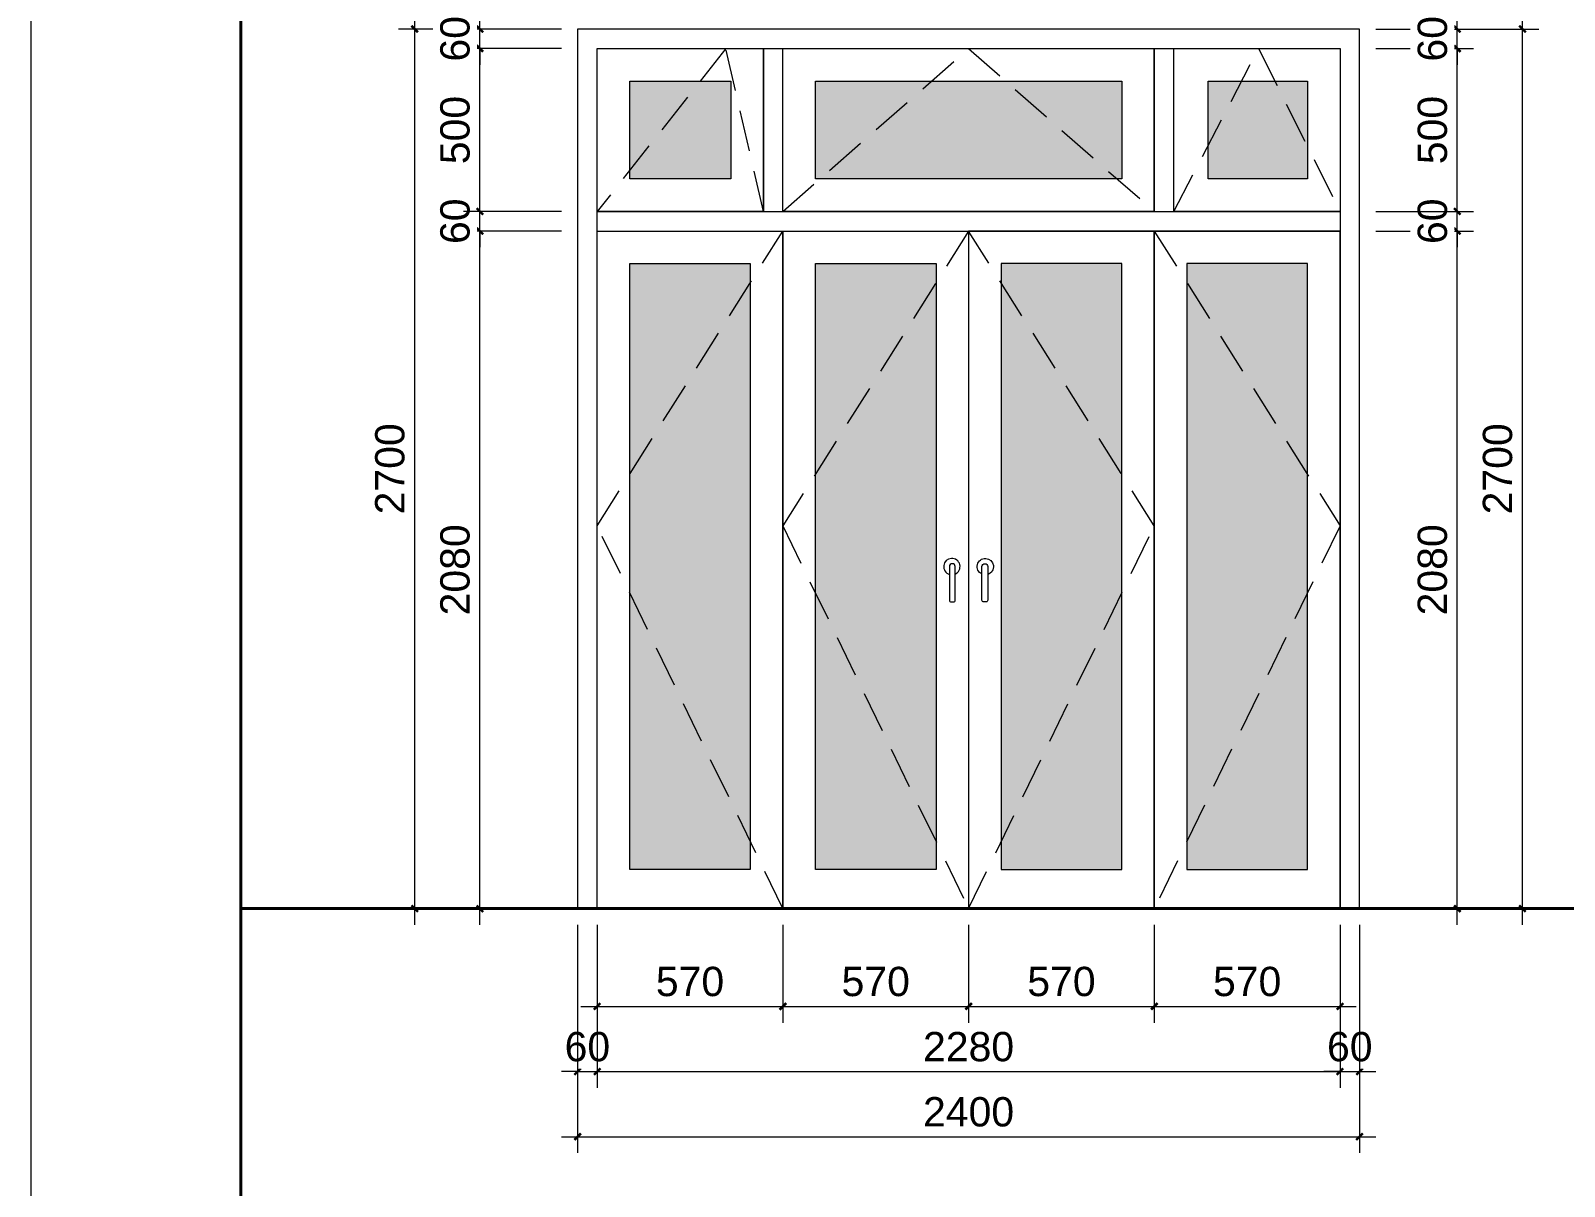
# Model space of a CAD drawing. Header units: inches. Extents: x 921646 to 2157952, y -92667 to 262089.
# Drawn here: x 1961716 to 1966423, y -20087 to -16539 of the extents above; entities that cross this region are included whole.
import ezdxf

# ---------------------------------------------------------------- set-up
doc = ezdxf.new("R2010")
doc.units = ezdxf.units.IN
doc.header["$MEASUREMENT"] = 0
doc.linetypes.add('HIDDEN', pattern=[9.525, 6.35, -3.175])
doc.layers.get('DEFPOINTS').update_dxf_attribs({"lineweight": 9})
for name, color, linetype, lineweight in [('11 CUA', 42, 'Continuous', 15), ('14 KHUAT', 106, 'HIDDEN', 13), ('4 TUONG', 255, 'Continuous', 40), ('Cp Net Manh 0.15', 8, 'Continuous', 15), ('Cp Net Thep 0.40', 2, 'Continuous', 40), ('dim', 252, 'Continuous', 9), ('HATCH', 244, 'Continuous', 0)]:
    doc.layers.add(name, color=color, linetype=linetype, lineweight=lineweight)
doc.styles.add('CHU', font='arial.ttf')
doc.dimstyles.new('VJC100', dxfattribs={"dimscale": 1.2, "dimtxt": 200, "dimasz": 100, "dimexe": 100, "dimexo": 0, "dimgap": 60, "dimtad": 1, "dimdec": 0, "dimlfac": -1, "dimzin": 9, "dimdsep": 46, "dimtxsty": 'CHU', "dimblk": 'ARCHTICK', "dimcen": 0.9, "dimdle": 100, "dimclrd": 251, "dimclre": 251, "dimclrt": 3, "dimadec": 0, "dimazin": 0, "dimtfac": 1, "dimtdec": 0, "dimtix": 1, "dimtmove": 2, "dimatfit": 3, "dimfxl": 500, "dimtolj": 1, "dimtzin": 0, "dimlwd": 13, "dimlwe": 9, "dimarcsym": 0})

# ---------------------------------------------------------------- blocks, each defined once
blk = doc.blocks.new('Khung Ht dep')
at = {"layer": 'Cp Net Thep 0.40', "color": 106, "flags": 128}
blk.add_lwpolyline([(30380.4, 21414.7), (30380.4, 1791.7), (3162.4, 1791.7), (3162.4, 21414.7)], close=True, dxfattribs=at)
at = {"layer": 'DEFPOINTS', "ltscale": 100}
blk.add_lwpolyline([(30430.4, 1691.7), (30430.4, 21514.7), (1912.4, 21514.7), (1912.4, 1691.7)], close=True, dxfattribs=at)
blk = doc.blocks.new('_ArchTick')
at = {"layer": 'dim', "const_width": 0.15}
blk.add_lwpolyline([(0.2, 0.2), (-0.2, -0.2)], dxfattribs=at)
blk = doc.blocks.new('*D844')
at = {"layer": 'DEFPOINTS', "color": 0, "transparency": 16777216}
for p in [(1963094.7, -17154.4), (1963394.7, -17154.4), (1963394.7, -19234.4)]:
    blk.add_point(p, dxfattribs=at)
at = {"layer": 'dim', "color": 251, "lineweight": 13, "transparency": 16777216}
blk.add_line((1963094.7, -19284.4), (1963094.7, -17104.4), dxfattribs=at)
at = {"layer": 'dim', "color": 251, "lineweight": 9, "transparency": 16777216}
for p, q in [((1963344.7, -17154.4), (1963044.7, -17154.4)), ((1963344.7, -19234.4), (1963044.7, -19234.4))]:
    blk.add_line(p, q, dxfattribs=at)
at = {"layer": 'dim', "color": 251, "lineweight": 13, "transparency": 16777216, "xscale": 50, "yscale": 50, "zscale": 50}
for p, rotation in [((1963094.7, -17154.4), 90), ((1963094.7, -19234.4), 270)]:
    blk.add_blockref('_ArchTick', p, dxfattribs=dict(at, rotation=rotation))
at = {"layer": 'dim', "color": 3, "transparency": 16777216, "insert": (1963018.7, -18194.4), "char_height": 90, "attachment_point": 5, "rotation": 90, "style": 'CHU', "bg_fill": 3, "box_fill_scale": 1.25, "bg_fill_color": 9, "bg_fill_true_color": 13158600, "bg_fill_transparency": 0}
blk.add_mtext('\\A1;2080', dxfattribs=at)
blk = doc.blocks.new('*D845')
at = {"layer": 'DEFPOINTS', "color": 0, "transparency": 16777216}
for p in [(1963394.7, -17094.4), (1963394.7, -17154.4)]:
    blk.add_point(p, dxfattribs=at)
at = {"layer": 'dim', "color": 251, "lineweight": 13, "transparency": 16777216}
for p, q in [((1963094.7, -17094.4), (1963094.7, -17044.4)), ((1963094.7, -17154.4), (1963094.7, -17094.4)), ((1963094.7, -17154.4), (1963094.7, -17204.4))]:
    blk.add_line(p, q, dxfattribs=at)
at = {"layer": 'dim', "color": 251, "lineweight": 9, "transparency": 16777216}
for p, q in [((1963344.7, -17094.4), (1963044.7, -17094.4)), ((1963344.7, -17154.4), (1963044.7, -17154.4))]:
    blk.add_line(p, q, dxfattribs=at)
at = {"layer": 'dim', "color": 251, "lineweight": 13, "transparency": 16777216, "xscale": 50, "yscale": 50, "zscale": 50}
for p, rotation in [((1963094.7, -17094.4), 270), ((1963094.7, -17154.4), 90)]:
    blk.add_blockref('_ArchTick', p, dxfattribs=dict(at, rotation=rotation))
at = {"layer": 'dim', "color": 3, "transparency": 16777216, "insert": (1963018.7, -17124.4), "char_height": 90, "attachment_point": 5, "rotation": 90, "style": 'CHU', "bg_fill": 3, "box_fill_scale": 1.25, "bg_fill_color": 9, "bg_fill_true_color": 13158600, "bg_fill_transparency": 0}
blk.add_mtext('\\A1;60', dxfattribs=at)
at = {"layer": 'DEFPOINTS', "color": 0, "transparency": 16777216}
blk.add_point((1963094.7, -17094.4), dxfattribs=at)
blk = doc.blocks.new('*D846')
at = {"layer": 'DEFPOINTS', "color": 0, "transparency": 16777216}
for p in [(1963094.7, -16594.4), (1963394.7, -16594.4), (1963394.7, -17094.4)]:
    blk.add_point(p, dxfattribs=at)
at = {"layer": 'dim', "color": 251, "lineweight": 13, "transparency": 16777216}
blk.add_line((1963094.7, -17144.4), (1963094.7, -16544.4), dxfattribs=at)
at = {"layer": 'dim', "color": 251, "lineweight": 9, "transparency": 16777216}
for p, q in [((1963344.7, -16594.4), (1963044.7, -16594.4)), ((1963344.7, -17094.4), (1963044.7, -17094.4))]:
    blk.add_line(p, q, dxfattribs=at)
at = {"layer": 'dim', "color": 251, "lineweight": 13, "transparency": 16777216, "xscale": 50, "yscale": 50, "zscale": 50}
for p, rotation in [((1963094.7, -16594.4), 90), ((1963094.7, -17094.4), 270)]:
    blk.add_blockref('_ArchTick', p, dxfattribs=dict(at, rotation=rotation))
at = {"layer": 'dim', "color": 3, "transparency": 16777216, "insert": (1963018.7, -16844.4), "char_height": 90, "attachment_point": 5, "rotation": 90, "style": 'CHU', "bg_fill": 3, "box_fill_scale": 1.25, "bg_fill_color": 9, "bg_fill_true_color": 13158600, "bg_fill_transparency": 0}
blk.add_mtext('\\A1;500', dxfattribs=at)
blk = doc.blocks.new('*D847')
at = {"layer": 'DEFPOINTS', "color": 0, "transparency": 16777216}
for p in [(1962894.7, -16534.4), (1963394.7, -16534.4), (1963394.7, -19234.4)]:
    blk.add_point(p, dxfattribs=at)
at = {"layer": 'dim', "color": 251, "lineweight": 13, "transparency": 16777216}
blk.add_line((1962894.7, -19284.4), (1962894.7, -16484.4), dxfattribs=at)
at = {"layer": 'dim', "color": 251, "lineweight": 9, "transparency": 16777216}
for p, q in [((1963344.7, -16534.4), (1962844.7, -16534.4)), ((1963344.7, -19234.4), (1962844.7, -19234.4))]:
    blk.add_line(p, q, dxfattribs=at)
at = {"layer": 'dim', "color": 251, "lineweight": 13, "transparency": 16777216, "xscale": 50, "yscale": 50, "zscale": 50}
for p, rotation in [((1962894.7, -16534.4), 90), ((1962894.7, -19234.4), 270)]:
    blk.add_blockref('_ArchTick', p, dxfattribs=dict(at, rotation=rotation))
at = {"layer": 'dim', "color": 3, "transparency": 16777216, "insert": (1962818.7, -17884.4), "char_height": 90, "attachment_point": 5, "rotation": 90, "style": 'CHU', "bg_fill": 3, "box_fill_scale": 1.25, "bg_fill_color": 9, "bg_fill_true_color": 13158600, "bg_fill_transparency": 0}
blk.add_mtext('\\A1;2700', dxfattribs=at)
blk = doc.blocks.new('*D848')
at = {"layer": 'DEFPOINTS', "color": 0, "transparency": 16777216}
for p in [(1963394.7, -19234.4), (1963454.7, -19234.4)]:
    blk.add_point(p, dxfattribs=at)
at = {"layer": 'dim', "color": 251, "lineweight": 9, "transparency": 16777216}
for p, q in [((1963394.7, -19284.4), (1963394.7, -19784.4)), ((1963454.7, -19284.4), (1963454.7, -19784.4))]:
    blk.add_line(p, q, dxfattribs=at)
at = {"layer": 'dim', "color": 251, "lineweight": 13, "transparency": 16777216}
for p, q in [((1963394.7, -19734.4), (1963344.7, -19734.4)), ((1963394.7, -19734.4), (1963454.7, -19734.4)), ((1963454.7, -19734.4), (1963504.7, -19734.4))]:
    blk.add_line(p, q, dxfattribs=at)
at = {"layer": 'dim', "color": 251, "lineweight": 13, "transparency": 16777216, "xscale": 50, "yscale": 50, "zscale": 50}
blk.add_blockref('_ArchTick', (1963394.7, -19734.4), dxfattribs=at)
at = {"layer": 'dim', "color": 251, "lineweight": 13, "transparency": 16777216, "xscale": 50, "yscale": 50, "zscale": 50, "rotation": 180}
blk.add_blockref('_ArchTick', (1963454.7, -19734.4), dxfattribs=at)
at = {"layer": 'dim', "color": 3, "transparency": 16777216, "insert": (1963424.7, -19658.5), "char_height": 90, "attachment_point": 5, "style": 'CHU', "bg_fill": 3, "box_fill_scale": 1.25, "bg_fill_color": 9, "bg_fill_true_color": 13158600, "bg_fill_transparency": 0}
blk.add_mtext('\\A1;60', dxfattribs=at)
at = {"layer": 'DEFPOINTS', "color": 0, "transparency": 16777216}
blk.add_point((1963454.7, -19734.4), dxfattribs=at)
blk = doc.blocks.new('*D849')
at = {"layer": 'DEFPOINTS', "color": 0, "transparency": 16777216}
for p in [(1963454.7, -19234.4), (1964024.7, -19234.4), (1964024.7, -19534.4)]:
    blk.add_point(p, dxfattribs=at)
at = {"layer": 'dim', "color": 251, "lineweight": 9, "transparency": 16777216}
for p, q in [((1963454.7, -19284.4), (1963454.7, -19584.4)), ((1964024.7, -19284.4), (1964024.7, -19584.4))]:
    blk.add_line(p, q, dxfattribs=at)
at = {"layer": 'dim', "color": 251, "lineweight": 13, "transparency": 16777216}
blk.add_line((1963404.7, -19534.4), (1964074.7, -19534.4), dxfattribs=at)
at = {"layer": 'dim', "color": 251, "lineweight": 13, "transparency": 16777216, "xscale": 50, "yscale": 50, "zscale": 50, "rotation": 180}
blk.add_blockref('_ArchTick', (1963454.7, -19534.4), dxfattribs=at)
at = {"layer": 'dim', "color": 251, "lineweight": 13, "transparency": 16777216, "xscale": 50, "yscale": 50, "zscale": 50}
blk.add_blockref('_ArchTick', (1964024.7, -19534.4), dxfattribs=at)
at = {"layer": 'dim', "color": 3, "transparency": 16777216, "insert": (1963739.7, -19458.5), "char_height": 90, "attachment_point": 5, "style": 'CHU', "bg_fill": 3, "box_fill_scale": 1.25, "bg_fill_color": 9, "bg_fill_true_color": 13158600, "bg_fill_transparency": 0}
blk.add_mtext('\\A1;570', dxfattribs=at)
blk = doc.blocks.new('*D850')
at = {"layer": 'DEFPOINTS', "color": 0, "transparency": 16777216}
for p in [(1964024.7, -19234.4), (1964594.7, -19234.4), (1964594.7, -19534.4)]:
    blk.add_point(p, dxfattribs=at)
at = {"layer": 'dim', "color": 251, "lineweight": 9, "transparency": 16777216}
for p, q in [((1964024.7, -19284.4), (1964024.7, -19584.4)), ((1964594.7, -19284.4), (1964594.7, -19584.4))]:
    blk.add_line(p, q, dxfattribs=at)
at = {"layer": 'dim', "color": 251, "lineweight": 13, "transparency": 16777216}
blk.add_line((1963974.7, -19534.4), (1964644.7, -19534.4), dxfattribs=at)
at = {"layer": 'dim', "color": 251, "lineweight": 13, "transparency": 16777216, "xscale": 50, "yscale": 50, "zscale": 50, "rotation": 180}
blk.add_blockref('_ArchTick', (1964024.7, -19534.4), dxfattribs=at)
at = {"layer": 'dim', "color": 251, "lineweight": 13, "transparency": 16777216, "xscale": 50, "yscale": 50, "zscale": 50}
blk.add_blockref('_ArchTick', (1964594.7, -19534.4), dxfattribs=at)
at = {"layer": 'dim', "color": 3, "transparency": 16777216, "insert": (1964309.7, -19458.5), "char_height": 90, "attachment_point": 5, "style": 'CHU', "bg_fill": 3, "box_fill_scale": 1.25, "bg_fill_color": 9, "bg_fill_true_color": 13158600, "bg_fill_transparency": 0}
blk.add_mtext('\\A1;570', dxfattribs=at)
blk = doc.blocks.new('*D851')
at = {"layer": 'DEFPOINTS', "color": 0, "transparency": 16777216}
for p in [(1964594.7, -19234.4), (1965164.7, -19234.4), (1965164.7, -19534.4)]:
    blk.add_point(p, dxfattribs=at)
at = {"layer": 'dim', "color": 251, "lineweight": 9, "transparency": 16777216}
for p, q in [((1964594.7, -19284.4), (1964594.7, -19584.4)), ((1965164.7, -19284.4), (1965164.7, -19584.4))]:
    blk.add_line(p, q, dxfattribs=at)
at = {"layer": 'dim', "color": 251, "lineweight": 13, "transparency": 16777216}
blk.add_line((1964544.7, -19534.4), (1965214.7, -19534.4), dxfattribs=at)
at = {"layer": 'dim', "color": 251, "lineweight": 13, "transparency": 16777216, "xscale": 50, "yscale": 50, "zscale": 50, "rotation": 180}
blk.add_blockref('_ArchTick', (1964594.7, -19534.4), dxfattribs=at)
at = {"layer": 'dim', "color": 251, "lineweight": 13, "transparency": 16777216, "xscale": 50, "yscale": 50, "zscale": 50}
blk.add_blockref('_ArchTick', (1965164.7, -19534.4), dxfattribs=at)
at = {"layer": 'dim', "color": 3, "transparency": 16777216, "insert": (1964879.7, -19458.5), "char_height": 90, "attachment_point": 5, "style": 'CHU', "bg_fill": 3, "box_fill_scale": 1.25, "bg_fill_color": 9, "bg_fill_true_color": 13158600, "bg_fill_transparency": 0}
blk.add_mtext('\\A1;570', dxfattribs=at)
blk = doc.blocks.new('*D852')
at = {"layer": 'DEFPOINTS', "color": 0, "transparency": 16777216}
for p in [(1965164.7, -19234.4), (1965734.7, -19234.4), (1965734.7, -19534.4)]:
    blk.add_point(p, dxfattribs=at)
at = {"layer": 'dim', "color": 251, "lineweight": 9, "transparency": 16777216}
for p, q in [((1965164.7, -19284.4), (1965164.7, -19584.4)), ((1965734.7, -19284.4), (1965734.7, -19584.4))]:
    blk.add_line(p, q, dxfattribs=at)
at = {"layer": 'dim', "color": 251, "lineweight": 13, "transparency": 16777216}
blk.add_line((1965114.7, -19534.4), (1965784.7, -19534.4), dxfattribs=at)
at = {"layer": 'dim', "color": 251, "lineweight": 13, "transparency": 16777216, "xscale": 50, "yscale": 50, "zscale": 50, "rotation": 180}
blk.add_blockref('_ArchTick', (1965164.7, -19534.4), dxfattribs=at)
at = {"layer": 'dim', "color": 251, "lineweight": 13, "transparency": 16777216, "xscale": 50, "yscale": 50, "zscale": 50}
blk.add_blockref('_ArchTick', (1965734.7, -19534.4), dxfattribs=at)
at = {"layer": 'dim', "color": 3, "transparency": 16777216, "insert": (1965449.7, -19458.5), "char_height": 90, "attachment_point": 5, "style": 'CHU', "bg_fill": 3, "box_fill_scale": 1.25, "bg_fill_color": 9, "bg_fill_true_color": 13158600, "bg_fill_transparency": 0}
blk.add_mtext('\\A1;570', dxfattribs=at)
blk = doc.blocks.new('*D853')
at = {"layer": 'DEFPOINTS', "color": 0, "transparency": 16777216}
for p in [(1965734.7, -19234.4), (1965794.7, -19234.4)]:
    blk.add_point(p, dxfattribs=at)
at = {"layer": 'dim', "color": 251, "lineweight": 9, "transparency": 16777216}
for p, q in [((1965734.7, -19284.4), (1965734.7, -19784.4)), ((1965794.7, -19284.4), (1965794.7, -19784.4))]:
    blk.add_line(p, q, dxfattribs=at)
at = {"layer": 'dim', "color": 251, "lineweight": 13, "transparency": 16777216}
for p, q in [((1965734.7, -19734.4), (1965684.7, -19734.4)), ((1965734.7, -19734.4), (1965794.7, -19734.4)), ((1965794.7, -19734.4), (1965844.7, -19734.4))]:
    blk.add_line(p, q, dxfattribs=at)
at = {"layer": 'dim', "color": 251, "lineweight": 13, "transparency": 16777216, "xscale": 50, "yscale": 50, "zscale": 50}
blk.add_blockref('_ArchTick', (1965734.7, -19734.4), dxfattribs=at)
at = {"layer": 'dim', "color": 251, "lineweight": 13, "transparency": 16777216, "xscale": 50, "yscale": 50, "zscale": 50, "rotation": 180}
blk.add_blockref('_ArchTick', (1965794.7, -19734.4), dxfattribs=at)
at = {"layer": 'dim', "color": 3, "transparency": 16777216, "insert": (1965764.7, -19658.5), "char_height": 90, "attachment_point": 5, "style": 'CHU', "bg_fill": 3, "box_fill_scale": 1.25, "bg_fill_color": 9, "bg_fill_true_color": 13158600, "bg_fill_transparency": 0}
blk.add_mtext('\\A1;60', dxfattribs=at)
at = {"layer": 'DEFPOINTS', "color": 0, "transparency": 16777216}
blk.add_point((1965794.7, -19734.4), dxfattribs=at)
blk = doc.blocks.new('*D854')
at = {"layer": 'DEFPOINTS', "color": 0, "transparency": 16777216}
for p in [(1963454.7, -19234.4), (1965734.7, -19234.4), (1965734.7, -19734.4)]:
    blk.add_point(p, dxfattribs=at)
at = {"layer": 'dim', "color": 251, "lineweight": 9, "transparency": 16777216}
for p, q in [((1963454.7, -19284.4), (1963454.7, -19784.4)), ((1965734.7, -19284.4), (1965734.7, -19784.4))]:
    blk.add_line(p, q, dxfattribs=at)
at = {"layer": 'dim', "color": 251, "lineweight": 13, "transparency": 16777216}
blk.add_line((1963404.7, -19734.4), (1965784.7, -19734.4), dxfattribs=at)
at = {"layer": 'dim', "color": 251, "lineweight": 13, "transparency": 16777216, "xscale": 50, "yscale": 50, "zscale": 50, "rotation": 180}
blk.add_blockref('_ArchTick', (1963454.7, -19734.4), dxfattribs=at)
at = {"layer": 'dim', "color": 251, "lineweight": 13, "transparency": 16777216, "xscale": 50, "yscale": 50, "zscale": 50}
blk.add_blockref('_ArchTick', (1965734.7, -19734.4), dxfattribs=at)
at = {"layer": 'dim', "color": 3, "transparency": 16777216, "insert": (1964594.7, -19658.5), "char_height": 90, "attachment_point": 5, "style": 'CHU', "bg_fill": 3, "box_fill_scale": 1.25, "bg_fill_color": 9, "bg_fill_true_color": 13158600, "bg_fill_transparency": 0}
blk.add_mtext('\\A1;2280', dxfattribs=at)
blk = doc.blocks.new('*D862')
at = {"layer": 'DEFPOINTS', "color": 0, "transparency": 16777216}
for p in [(1963394.7, -16534.4), (1963394.7, -16594.4)]:
    blk.add_point(p, dxfattribs=at)
at = {"layer": 'dim', "color": 251, "lineweight": 13, "transparency": 16777216}
for p, q in [((1963094.7, -16534.4), (1963094.7, -16484.4)), ((1963094.7, -16594.4), (1963094.7, -16534.4)), ((1963094.7, -16594.4), (1963094.7, -16644.4))]:
    blk.add_line(p, q, dxfattribs=at)
at = {"layer": 'dim', "color": 251, "lineweight": 9, "transparency": 16777216}
for p, q in [((1963344.7, -16534.4), (1963044.7, -16534.4)), ((1963344.7, -16594.4), (1963044.7, -16594.4))]:
    blk.add_line(p, q, dxfattribs=at)
at = {"layer": 'dim', "color": 251, "lineweight": 13, "transparency": 16777216, "xscale": 50, "yscale": 50, "zscale": 50}
for p, rotation in [((1963094.7, -16534.4), 270), ((1963094.7, -16594.4), 90)]:
    blk.add_blockref('_ArchTick', p, dxfattribs=dict(at, rotation=rotation))
at = {"layer": 'dim', "color": 3, "transparency": 16777216, "insert": (1963018.7, -16564.4), "char_height": 90, "attachment_point": 5, "rotation": 90, "style": 'CHU', "bg_fill": 3, "box_fill_scale": 1.25, "bg_fill_color": 9, "bg_fill_true_color": 13158600, "bg_fill_transparency": 0}
blk.add_mtext('\\A1;60', dxfattribs=at)
at = {"layer": 'DEFPOINTS', "color": 0, "transparency": 16777216}
blk.add_point((1963094.7, -16534.4), dxfattribs=at)
blk = doc.blocks.new('*D871')
at = {"layer": 'DEFPOINTS', "color": 0, "transparency": 16777216}
for p in [(1965794.7, -17154.4), (1966094.7, -17154.4), (1965794.7, -19234.4)]:
    blk.add_point(p, dxfattribs=at)
at = {"layer": 'dim', "color": 251, "lineweight": 13, "transparency": 16777216}
blk.add_line((1966094.7, -19284.4), (1966094.7, -17104.4), dxfattribs=at)
at = {"layer": 'dim', "color": 251, "lineweight": 9, "transparency": 16777216}
for p, q in [((1965844.7, -17154.4), (1966144.7, -17154.4)), ((1965844.7, -19234.4), (1966144.7, -19234.4))]:
    blk.add_line(p, q, dxfattribs=at)
at = {"layer": 'dim', "color": 251, "lineweight": 13, "transparency": 16777216, "xscale": 50, "yscale": 50, "zscale": 50}
for p, rotation in [((1966094.7, -17154.4), 90), ((1966094.7, -19234.4), 270)]:
    blk.add_blockref('_ArchTick', p, dxfattribs=dict(at, rotation=rotation))
at = {"layer": 'dim', "color": 3, "transparency": 16777216, "insert": (1966018.7, -18194.4), "char_height": 90, "attachment_point": 5, "rotation": 90, "style": 'CHU', "bg_fill": 3, "box_fill_scale": 1.25, "bg_fill_color": 9, "bg_fill_true_color": 13158600, "bg_fill_transparency": 0}
blk.add_mtext('\\A1;2080', dxfattribs=at)
blk = doc.blocks.new('*D872')
at = {"layer": 'DEFPOINTS', "color": 0, "transparency": 16777216}
for p in [(1965794.7, -17094.4), (1965794.7, -17154.4)]:
    blk.add_point(p, dxfattribs=at)
at = {"layer": 'dim', "color": 251, "lineweight": 13, "transparency": 16777216}
for p, q in [((1966094.7, -17094.4), (1966094.7, -17044.4)), ((1966094.7, -17154.4), (1966094.7, -17094.4)), ((1966094.7, -17154.4), (1966094.7, -17204.4))]:
    blk.add_line(p, q, dxfattribs=at)
at = {"layer": 'dim', "color": 251, "lineweight": 9, "transparency": 16777216}
for p, q in [((1965844.7, -17094.4), (1966144.7, -17094.4)), ((1965844.7, -17154.4), (1966144.7, -17154.4))]:
    blk.add_line(p, q, dxfattribs=at)
at = {"layer": 'dim', "color": 251, "lineweight": 13, "transparency": 16777216, "xscale": 50, "yscale": 50, "zscale": 50}
for p, rotation in [((1966094.7, -17094.4), 270), ((1966094.7, -17154.4), 90)]:
    blk.add_blockref('_ArchTick', p, dxfattribs=dict(at, rotation=rotation))
at = {"layer": 'dim', "color": 3, "transparency": 16777216, "insert": (1966018.7, -17124.4), "char_height": 90, "attachment_point": 5, "rotation": 90, "style": 'CHU', "bg_fill": 3, "box_fill_scale": 1.25, "bg_fill_color": 9, "bg_fill_true_color": 13158600, "bg_fill_transparency": 0}
blk.add_mtext('\\A1;60', dxfattribs=at)
at = {"layer": 'DEFPOINTS', "color": 0, "transparency": 16777216}
blk.add_point((1966094.7, -17094.4), dxfattribs=at)
blk = doc.blocks.new('*D873')
at = {"layer": 'DEFPOINTS', "color": 0, "transparency": 16777216}
for p in [(1965794.7, -16594.4), (1966094.7, -16594.4), (1965794.7, -17094.4)]:
    blk.add_point(p, dxfattribs=at)
at = {"layer": 'dim', "color": 251, "lineweight": 13, "transparency": 16777216}
blk.add_line((1966094.7, -17144.4), (1966094.7, -16544.4), dxfattribs=at)
at = {"layer": 'dim', "color": 251, "lineweight": 9, "transparency": 16777216}
for p, q in [((1965844.7, -16594.4), (1966144.7, -16594.4)), ((1965844.7, -17094.4), (1966144.7, -17094.4))]:
    blk.add_line(p, q, dxfattribs=at)
at = {"layer": 'dim', "color": 251, "lineweight": 13, "transparency": 16777216, "xscale": 50, "yscale": 50, "zscale": 50}
for p, rotation in [((1966094.7, -16594.4), 90), ((1966094.7, -17094.4), 270)]:
    blk.add_blockref('_ArchTick', p, dxfattribs=dict(at, rotation=rotation))
at = {"layer": 'dim', "color": 3, "transparency": 16777216, "insert": (1966018.7, -16844.4), "char_height": 90, "attachment_point": 5, "rotation": 90, "style": 'CHU', "bg_fill": 3, "box_fill_scale": 1.25, "bg_fill_color": 9, "bg_fill_true_color": 13158600, "bg_fill_transparency": 0}
blk.add_mtext('\\A1;500', dxfattribs=at)
blk = doc.blocks.new('*D874')
at = {"layer": 'DEFPOINTS', "color": 0, "transparency": 16777216}
for p in [(1965794.7, -16534.4), (1966294.7, -16534.4), (1965794.7, -19234.4)]:
    blk.add_point(p, dxfattribs=at)
at = {"layer": 'dim', "color": 251, "lineweight": 13, "transparency": 16777216}
blk.add_line((1966294.7, -19284.4), (1966294.7, -16484.4), dxfattribs=at)
at = {"layer": 'dim', "color": 251, "lineweight": 9, "transparency": 16777216}
for p, q in [((1965844.7, -16534.4), (1966344.7, -16534.4)), ((1965844.7, -19234.4), (1966344.7, -19234.4))]:
    blk.add_line(p, q, dxfattribs=at)
at = {"layer": 'dim', "color": 251, "lineweight": 13, "transparency": 16777216, "xscale": 50, "yscale": 50, "zscale": 50}
for p, rotation in [((1966294.7, -16534.4), 90), ((1966294.7, -19234.4), 270)]:
    blk.add_blockref('_ArchTick', p, dxfattribs=dict(at, rotation=rotation))
at = {"layer": 'dim', "color": 3, "transparency": 16777216, "insert": (1966218.7, -17884.4), "char_height": 90, "attachment_point": 5, "rotation": 90, "style": 'CHU', "bg_fill": 3, "box_fill_scale": 1.25, "bg_fill_color": 9, "bg_fill_true_color": 13158600, "bg_fill_transparency": 0}
blk.add_mtext('\\A1;2700', dxfattribs=at)
blk = doc.blocks.new('*D875')
at = {"layer": 'DEFPOINTS', "color": 0, "transparency": 16777216}
for p in [(1965794.7, -16534.4), (1965794.7, -16594.4)]:
    blk.add_point(p, dxfattribs=at)
at = {"layer": 'dim', "color": 251, "lineweight": 13, "transparency": 16777216}
for p, q in [((1966094.7, -16534.4), (1966094.7, -16484.4)), ((1966094.7, -16594.4), (1966094.7, -16534.4)), ((1966094.7, -16594.4), (1966094.7, -16644.4))]:
    blk.add_line(p, q, dxfattribs=at)
at = {"layer": 'dim', "color": 251, "lineweight": 9, "transparency": 16777216}
for p, q in [((1965844.7, -16534.4), (1966144.7, -16534.4)), ((1965844.7, -16594.4), (1966144.7, -16594.4))]:
    blk.add_line(p, q, dxfattribs=at)
at = {"layer": 'dim', "color": 251, "lineweight": 13, "transparency": 16777216, "xscale": 50, "yscale": 50, "zscale": 50}
for p, rotation in [((1966094.7, -16534.4), 270), ((1966094.7, -16594.4), 90)]:
    blk.add_blockref('_ArchTick', p, dxfattribs=dict(at, rotation=rotation))
at = {"layer": 'dim', "color": 3, "transparency": 16777216, "insert": (1966018.7, -16564.4), "char_height": 90, "attachment_point": 5, "rotation": 90, "style": 'CHU', "bg_fill": 3, "box_fill_scale": 1.25, "bg_fill_color": 9, "bg_fill_true_color": 13158600, "bg_fill_transparency": 0}
blk.add_mtext('\\A1;60', dxfattribs=at)
at = {"layer": 'DEFPOINTS', "color": 0, "transparency": 16777216}
blk.add_point((1966094.7, -16534.4), dxfattribs=at)
blk = doc.blocks.new('*D876')
at = {"layer": 'DEFPOINTS', "color": 0, "transparency": 16777216}
for p in [(1963394.7, -19234.4), (1965794.7, -19234.4), (1965794.7, -19934.4)]:
    blk.add_point(p, dxfattribs=at)
at = {"layer": 'dim', "color": 251, "lineweight": 9, "transparency": 16777216}
for p, q in [((1963394.7, -19284.4), (1963394.7, -19984.4)), ((1965794.7, -19284.4), (1965794.7, -19984.4))]:
    blk.add_line(p, q, dxfattribs=at)
at = {"layer": 'dim', "color": 251, "lineweight": 13, "transparency": 16777216}
blk.add_line((1963344.7, -19934.4), (1965844.7, -19934.4), dxfattribs=at)
at = {"layer": 'dim', "color": 251, "lineweight": 13, "transparency": 16777216, "xscale": 50, "yscale": 50, "zscale": 50, "rotation": 180}
blk.add_blockref('_ArchTick', (1963394.7, -19934.4), dxfattribs=at)
at = {"layer": 'dim', "color": 251, "lineweight": 13, "transparency": 16777216, "xscale": 50, "yscale": 50, "zscale": 50}
blk.add_blockref('_ArchTick', (1965794.7, -19934.4), dxfattribs=at)
at = {"layer": 'dim', "color": 3, "transparency": 16777216, "insert": (1964594.7, -19858.5), "char_height": 90, "attachment_point": 5, "style": 'CHU', "bg_fill": 3, "box_fill_scale": 1.25, "bg_fill_color": 9, "bg_fill_true_color": 13158600, "bg_fill_transparency": 0}
blk.add_mtext('\\A1;2400', dxfattribs=at)

msp = doc.modelspace()

# ---------------------------------------------------------------- hatches: boundary and pattern name
at = {"layer": 'HATCH'}
h = msp.add_hatch(dxfattribs=at)
h.set_pattern_fill('AR-SAND', color=256, scale=0.7, angle=45)
h.set_pattern_definition([(82.5, (1968136.26, 217920.155), (-25.0166944, 23.4327442), [0, -27.0256, 0, -30.226, 0, -28.8925]), (52.5, (1968136.26, 217920.155), (-13.230765, 57.7313), [0, -14.5796, 0, -24.3586, 0, -9.3345]), (12.5, (1968120.797, 217904.69), (39.0809878, 39.223262), [0, -8.89, 0, -32.004, 0, -41.783]), (2.5, (1968120.797, 217904.69), (26.759678, 48.828555), [0, -4.445, 0, -20.9804, 0, -24.003])])
h.paths.add_polyline_path([(1965329.7, -16694.4), (1965634.7, -16694.4), (1965634.7, -16994.4), (1965329.7, -16994.4)])
h.paths.add_polyline_path([(1964124.7, -16694.4), (1965064.7, -16694.4), (1965064.7, -16994.4), (1964124.7, -16994.4)])
h.paths.add_polyline_path([(1963554.7, -16694.4), (1963864.7, -16694.4), (1963864.7, -16994.4), (1963554.7, -16994.4)])
h.paths.add_polyline_path([(1963554.7, -17254.4), (1963924.7, -17254.4), (1963924.7, -19114.4), (1963554.7, -19114.4)])
h.paths.add_polyline_path([(1964124.7, -17254.4), (1964494.7, -17254.4), (1964494.7, -19114.4), (1964124.7, -19114.4)])
h.paths.add_polyline_path([(1965064.7, -17254.4), (1964694.7, -17254.4), (1964694.7, -19114.4), (1965064.7, -19114.4)])
h.paths.add_polyline_path([(1965634.7, -17254.4), (1965264.7, -17254.4), (1965264.7, -19114.4), (1965634.7, -19114.4)])

# ---------------------------------------------------------------- linework, layer by layer
at = {"layer": '11 CUA'}
for points in [[(1965734.7, -19234.4), (1965794.7, -19234.4), (1965794.7, -16534.4), (1963394.7, -16534.4), (1963394.7, -19234.4), (1963454.7, -19234.4), (1963454.7, -16594.4), (1965734.7, -16594.4)], [(1963454.7, -16594.4), (1963964.7, -16594.4), (1963964.7, -17094.4), (1963454.7, -17094.4)], [(1964024.7, -16594.4), (1965164.7, -16594.4), (1965164.7, -17094.4), (1964024.7, -17094.4)], [(1965224.7, -16594.4), (1965734.7, -16594.4), (1965734.7, -17094.4), (1965224.7, -17094.4)], [(1963554.7, -16694.4), (1963864.7, -16694.4), (1963864.7, -16994.4), (1963554.7, -16994.4)], [(1964124.7, -16694.4), (1965064.7, -16694.4), (1965064.7, -16994.4), (1964124.7, -16994.4)], [(1965329.7, -16694.4), (1965634.7, -16694.4), (1965634.7, -16994.4), (1965329.7, -16994.4)], [(1963454.7, -17154.4), (1964024.7, -17154.4), (1964024.7, -19234.4), (1963454.7, -19234.4)], [(1964024.7, -17154.4), (1964594.7, -17154.4), (1964594.7, -19234.4), (1964024.7, -19234.4)], [(1965164.7, -17154.4), (1964594.7, -17154.4), (1964594.7, -19234.4), (1965164.7, -19234.4)], [(1965734.7, -17154.4), (1965164.7, -17154.4), (1965164.7, -19234.4), (1965734.7, -19234.4)], [(1963554.7, -17254.4), (1963924.7, -17254.4), (1963924.7, -19114.4), (1963554.7, -19114.4)], [(1964124.7, -17254.4), (1964494.7, -17254.4), (1964494.7, -19114.4), (1964124.7, -19114.4)], [(1965064.7, -17254.4), (1964694.7, -17254.4), (1964694.7, -19114.4), (1965064.7, -19114.4)], [(1965634.7, -17254.4), (1965264.7, -17254.4), (1965264.7, -19114.4), (1965634.7, -19114.4)]]:
    msp.add_lwpolyline(points, close=True, dxfattribs=at)
for points in [[(1963964.7, -17094.4), (1963964.7, -16594.4)], [(1964024.7, -17094.4), (1964024.7, -16594.4)], [(1965164.7, -17094.4), (1965164.7, -16594.4)], [(1965224.7, -17094.4), (1965224.7, -16594.4)], [(1963454.7, -17094.4), (1965734.7, -17094.4)], [(1963454.7, -17154.4), (1965734.7, -17154.4)], [(1963454.7, -19234.4), (1964024.7, -19234.4)], [(1964024.7, -19234.4), (1964594.7, -19234.4)], [(1965164.7, -19234.4), (1964594.7, -19234.4)], [(1965734.7, -19234.4), (1965164.7, -19234.4)]]:
    msp.add_lwpolyline(points, dxfattribs=at)
for points in [[(1964553.6, -18207.2, 5.434878), (1964535.8, -18208.2)], [(1964635.8, -18207.2, -5.434878), (1964653.6, -18208.2)]]:
    msp.add_lwpolyline(points, format="xyb", dxfattribs=at)
for points in [[(1964541, -18293), (1964548.3, -18293, 0.414214), (1964553.6, -18287.8), (1964553.6, -18184.4, 1), (1964535.8, -18184.4), (1964535.8, -18287.8, 0.414214)], [(1964648.3, -18293), (1964641, -18293, -0.414214), (1964635.8, -18287.8), (1964635.8, -18184.4, -1), (1964653.6, -18184.4), (1964653.6, -18287.8, -0.414214)]]:
    msp.add_lwpolyline(points, format="xyb", close=True, dxfattribs=at)
at = {"layer": '14 KHUAT', "ltscale": 20}
for points in [[(1963964.7, -17094.4), (1963849.7, -16594.4), (1963454.7, -17094.4)], [(1964024.7, -17094.4), (1964594.7, -16594.4), (1965164.7, -17094.4)], [(1965224.7, -17094.4), (1965484.7, -16594.4), (1965734.7, -17094.4)], [(1964024.7, -19234.4), (1963454.7, -18059.4), (1964024.7, -17154.4)], [(1964594.7, -17154.4), (1964024.7, -18059.4), (1964594.7, -19234.4), (1965164.7, -18059.4), (1964594.7, -17154.4)], [(1965164.7, -17154.4), (1965734.7, -18059.4), (1965164.7, -19234.4)]]:
    msp.add_lwpolyline(points, dxfattribs=at)
at = {"layer": '4 TUONG'}
msp.add_lwpolyline([(1962361, -19234.4), (1976407.2, -19234.4)], dxfattribs=at)

# ---------------------------------------------------------------- block references
at = {"layer": 'Cp Net Manh 0.15', "xscale": 0.5160658647642057, "yscale": 0.5160658647642057, "zscale": 0.5160658647642057}
msp.add_blockref('Khung Ht dep', (1960729, -25278.5), dxfattribs=at)

# ---------------------------------------------------------------- next in the draw order: dimensions: what is measured, and where the dimension line sits
at = {"layer": 'dim'}
dim = msp.add_linear_dim(base=(1963094.7, -17154.4), p1=(1963394.7, -19234.4), p2=(1963394.7, -17154.4), angle=90, dimstyle='VJC100', override={"dimscale": 0.5, "dimtxt": 180, "dimexo": 100, "dimtfill": 1}, dxfattribs=at)
dim.commit()
dim.dimension.update_dxf_attribs({"geometry": '*D844', "text_midpoint": (1963018.7, -18194.4)})

# ---------------------------------------------------------------- next in the draw order: dimensions: what is measured, and where the dimension line sits
dim = msp.add_linear_dim(base=(1963094.7, -17094.4), p1=(1963394.7, -17154.4), p2=(1963394.7, -17094.4), angle=90, dimstyle='VJC100', override={"dimscale": 0.5, "dimtxt": 180, "dimexo": 100, "dimtfill": 1}, dxfattribs=at)
dim.commit()
dim.dimension.update_dxf_attribs({"geometry": '*D845', "text_midpoint": (1963018.7, -17124.4)})

# ---------------------------------------------------------------- next in the draw order: dimensions: what is measured, and where the dimension line sits
dim = msp.add_linear_dim(base=(1963094.7, -16594.4), p1=(1963394.7, -17094.4), p2=(1963394.7, -16594.4), angle=90, dimstyle='VJC100', override={"dimscale": 0.5, "dimtxt": 180, "dimexo": 100, "dimtfill": 1}, dxfattribs=at)
dim.commit()
dim.dimension.update_dxf_attribs({"geometry": '*D846', "text_midpoint": (1963018.7, -16844.4)})

# ---------------------------------------------------------------- next in the draw order: dimensions: what is measured, and where the dimension line sits
dim = msp.add_linear_dim(base=(1962894.7, -16534.4), p1=(1963394.7, -19234.4), p2=(1963394.7, -16534.4), angle=90, dimstyle='VJC100', override={"dimscale": 0.5, "dimtxt": 180, "dimexo": 100, "dimtfill": 1}, dxfattribs=at)
dim.commit()
dim.dimension.update_dxf_attribs({"geometry": '*D847', "text_midpoint": (1962818.7, -17884.4)})

# ---------------------------------------------------------------- next in the draw order: dimensions: what is measured, and where the dimension line sits
dim = msp.add_linear_dim(base=(1963094.7, -16534.4), p1=(1963394.7, -16594.4), p2=(1963394.7, -16534.4), angle=90, dimstyle='VJC100', override={"dimscale": 0.5, "dimtxt": 180, "dimexo": 100, "dimtfill": 1}, dxfattribs=at)
dim.commit()
dim.dimension.update_dxf_attribs({"geometry": '*D862', "text_midpoint": (1963018.7, -16564.4)})
dim = msp.add_linear_dim(base=(1963454.7, -19734.4), p1=(1963394.7, -19234.4), p2=(1963454.7, -19234.4), dimstyle='VJC100', override={"dimscale": 0.5, "dimtxt": 180, "dimexo": 100, "dimtfill": 1}, dxfattribs=at)
dim.commit()
dim.dimension.update_dxf_attribs({"geometry": '*D848', "text_midpoint": (1963424.7, -19658.5)})

# ---------------------------------------------------------------- next in the draw order: dimensions: what is measured, and where the dimension line sits
dim = msp.add_linear_dim(base=(1964024.7, -19534.4), p1=(1963454.7, -19234.4), p2=(1964024.7, -19234.4), dimstyle='VJC100', override={"dimscale": 0.5, "dimtxt": 180, "dimexo": 100, "dimtfill": 1}, dxfattribs=at)
dim.commit()
dim.dimension.update_dxf_attribs({"geometry": '*D849', "text_midpoint": (1963739.7, -19458.5)})

# ---------------------------------------------------------------- next in the draw order: dimensions: what is measured, and where the dimension line sits
dim = msp.add_linear_dim(base=(1964594.7, -19534.4), p1=(1964024.7, -19234.4), p2=(1964594.7, -19234.4), dimstyle='VJC100', override={"dimscale": 0.5, "dimtxt": 180, "dimexo": 100, "dimtfill": 1}, dxfattribs=at)
dim.commit()
dim.dimension.update_dxf_attribs({"geometry": '*D850', "text_midpoint": (1964309.7, -19458.5)})

# ---------------------------------------------------------------- next in the draw order: dimensions: what is measured, and where the dimension line sits
dim = msp.add_linear_dim(base=(1965164.7, -19534.4), p1=(1964594.7, -19234.4), p2=(1965164.7, -19234.4), dimstyle='VJC100', override={"dimscale": 0.5, "dimtxt": 180, "dimexo": 100, "dimtfill": 1}, dxfattribs=at)
dim.commit()
dim.dimension.update_dxf_attribs({"geometry": '*D851', "text_midpoint": (1964879.7, -19458.5)})

# ---------------------------------------------------------------- next in the draw order: dimensions: what is measured, and where the dimension line sits
dim = msp.add_linear_dim(base=(1965734.7, -19534.4), p1=(1965164.7, -19234.4), p2=(1965734.7, -19234.4), dimstyle='VJC100', override={"dimscale": 0.5, "dimtxt": 180, "dimexo": 100, "dimtfill": 1}, dxfattribs=at)
dim.commit()
dim.dimension.update_dxf_attribs({"geometry": '*D852', "text_midpoint": (1965449.7, -19458.5)})

# ---------------------------------------------------------------- next in the draw order: dimensions: what is measured, and where the dimension line sits
dim = msp.add_linear_dim(base=(1965794.7, -19734.4), p1=(1965734.7, -19234.4), p2=(1965794.7, -19234.4), dimstyle='VJC100', override={"dimscale": 0.5, "dimtxt": 180, "dimexo": 100, "dimtfill": 1}, dxfattribs=at)
dim.commit()
dim.dimension.update_dxf_attribs({"geometry": '*D853', "text_midpoint": (1965764.7, -19658.5)})

# ---------------------------------------------------------------- next in the draw order: dimensions: what is measured, and where the dimension line sits
dim = msp.add_linear_dim(base=(1965734.7, -19734.4), p1=(1963454.7, -19234.4), p2=(1965734.7, -19234.4), dimstyle='VJC100', override={"dimscale": 0.5, "dimtxt": 180, "dimexo": 100, "dimtfill": 1}, dxfattribs=at)
dim.commit()
dim.dimension.update_dxf_attribs({"geometry": '*D854', "text_midpoint": (1964594.7, -19658.5)})

# ---------------------------------------------------------------- next in the draw order: dimensions: what is measured, and where the dimension line sits
dim = msp.add_linear_dim(base=(1966094.7, -17154.4), p1=(1965794.7, -19234.4), p2=(1965794.7, -17154.4), angle=90, dimstyle='VJC100', override={"dimscale": 0.5, "dimtxt": 180, "dimexo": 100, "dimtfill": 1}, dxfattribs=at)
dim.commit()
dim.dimension.update_dxf_attribs({"geometry": '*D871', "text_midpoint": (1966018.7, -18194.4)})

# ---------------------------------------------------------------- next in the draw order: dimensions: what is measured, and where the dimension line sits
dim = msp.add_linear_dim(base=(1966094.7, -17094.4), p1=(1965794.7, -17154.4), p2=(1965794.7, -17094.4), angle=90, dimstyle='VJC100', override={"dimscale": 0.5, "dimtxt": 180, "dimexo": 100, "dimtfill": 1}, dxfattribs=at)
dim.commit()
dim.dimension.update_dxf_attribs({"geometry": '*D872', "text_midpoint": (1966018.7, -17124.4)})

# ---------------------------------------------------------------- next in the draw order: dimensions: what is measured, and where the dimension line sits
dim = msp.add_linear_dim(base=(1966094.7, -16594.4), p1=(1965794.7, -17094.4), p2=(1965794.7, -16594.4), angle=90, dimstyle='VJC100', override={"dimscale": 0.5, "dimtxt": 180, "dimexo": 100, "dimtfill": 1}, dxfattribs=at)
dim.commit()
dim.dimension.update_dxf_attribs({"geometry": '*D873', "text_midpoint": (1966018.7, -16844.4)})

# ---------------------------------------------------------------- next in the draw order: dimensions: what is measured, and where the dimension line sits
dim = msp.add_linear_dim(base=(1966294.7, -16534.4), p1=(1965794.7, -19234.4), p2=(1965794.7, -16534.4), angle=90, dimstyle='VJC100', override={"dimscale": 0.5, "dimtxt": 180, "dimexo": 100, "dimtfill": 1}, dxfattribs=at)
dim.commit()
dim.dimension.update_dxf_attribs({"geometry": '*D874', "text_midpoint": (1966218.7, -17884.4)})

# ---------------------------------------------------------------- next in the draw order: dimensions: what is measured, and where the dimension line sits
dim = msp.add_linear_dim(base=(1966094.7, -16534.4), p1=(1965794.7, -16594.4), p2=(1965794.7, -16534.4), angle=90, dimstyle='VJC100', override={"dimscale": 0.5, "dimtxt": 180, "dimexo": 100, "dimtfill": 1}, dxfattribs=at)
dim.commit()
dim.dimension.update_dxf_attribs({"geometry": '*D875', "text_midpoint": (1966018.7, -16564.4)})
dim = msp.add_linear_dim(base=(1965794.7, -19934.4), p1=(1963394.7, -19234.4), p2=(1965794.7, -19234.4), dimstyle='VJC100', override={"dimscale": 0.5, "dimtxt": 180, "dimexo": 100, "dimtfill": 1}, dxfattribs=at)
dim.commit()
dim.dimension.update_dxf_attribs({"geometry": '*D876', "text_midpoint": (1964594.7, -19858.5)})

doc.saveas('drawing.dxf')
